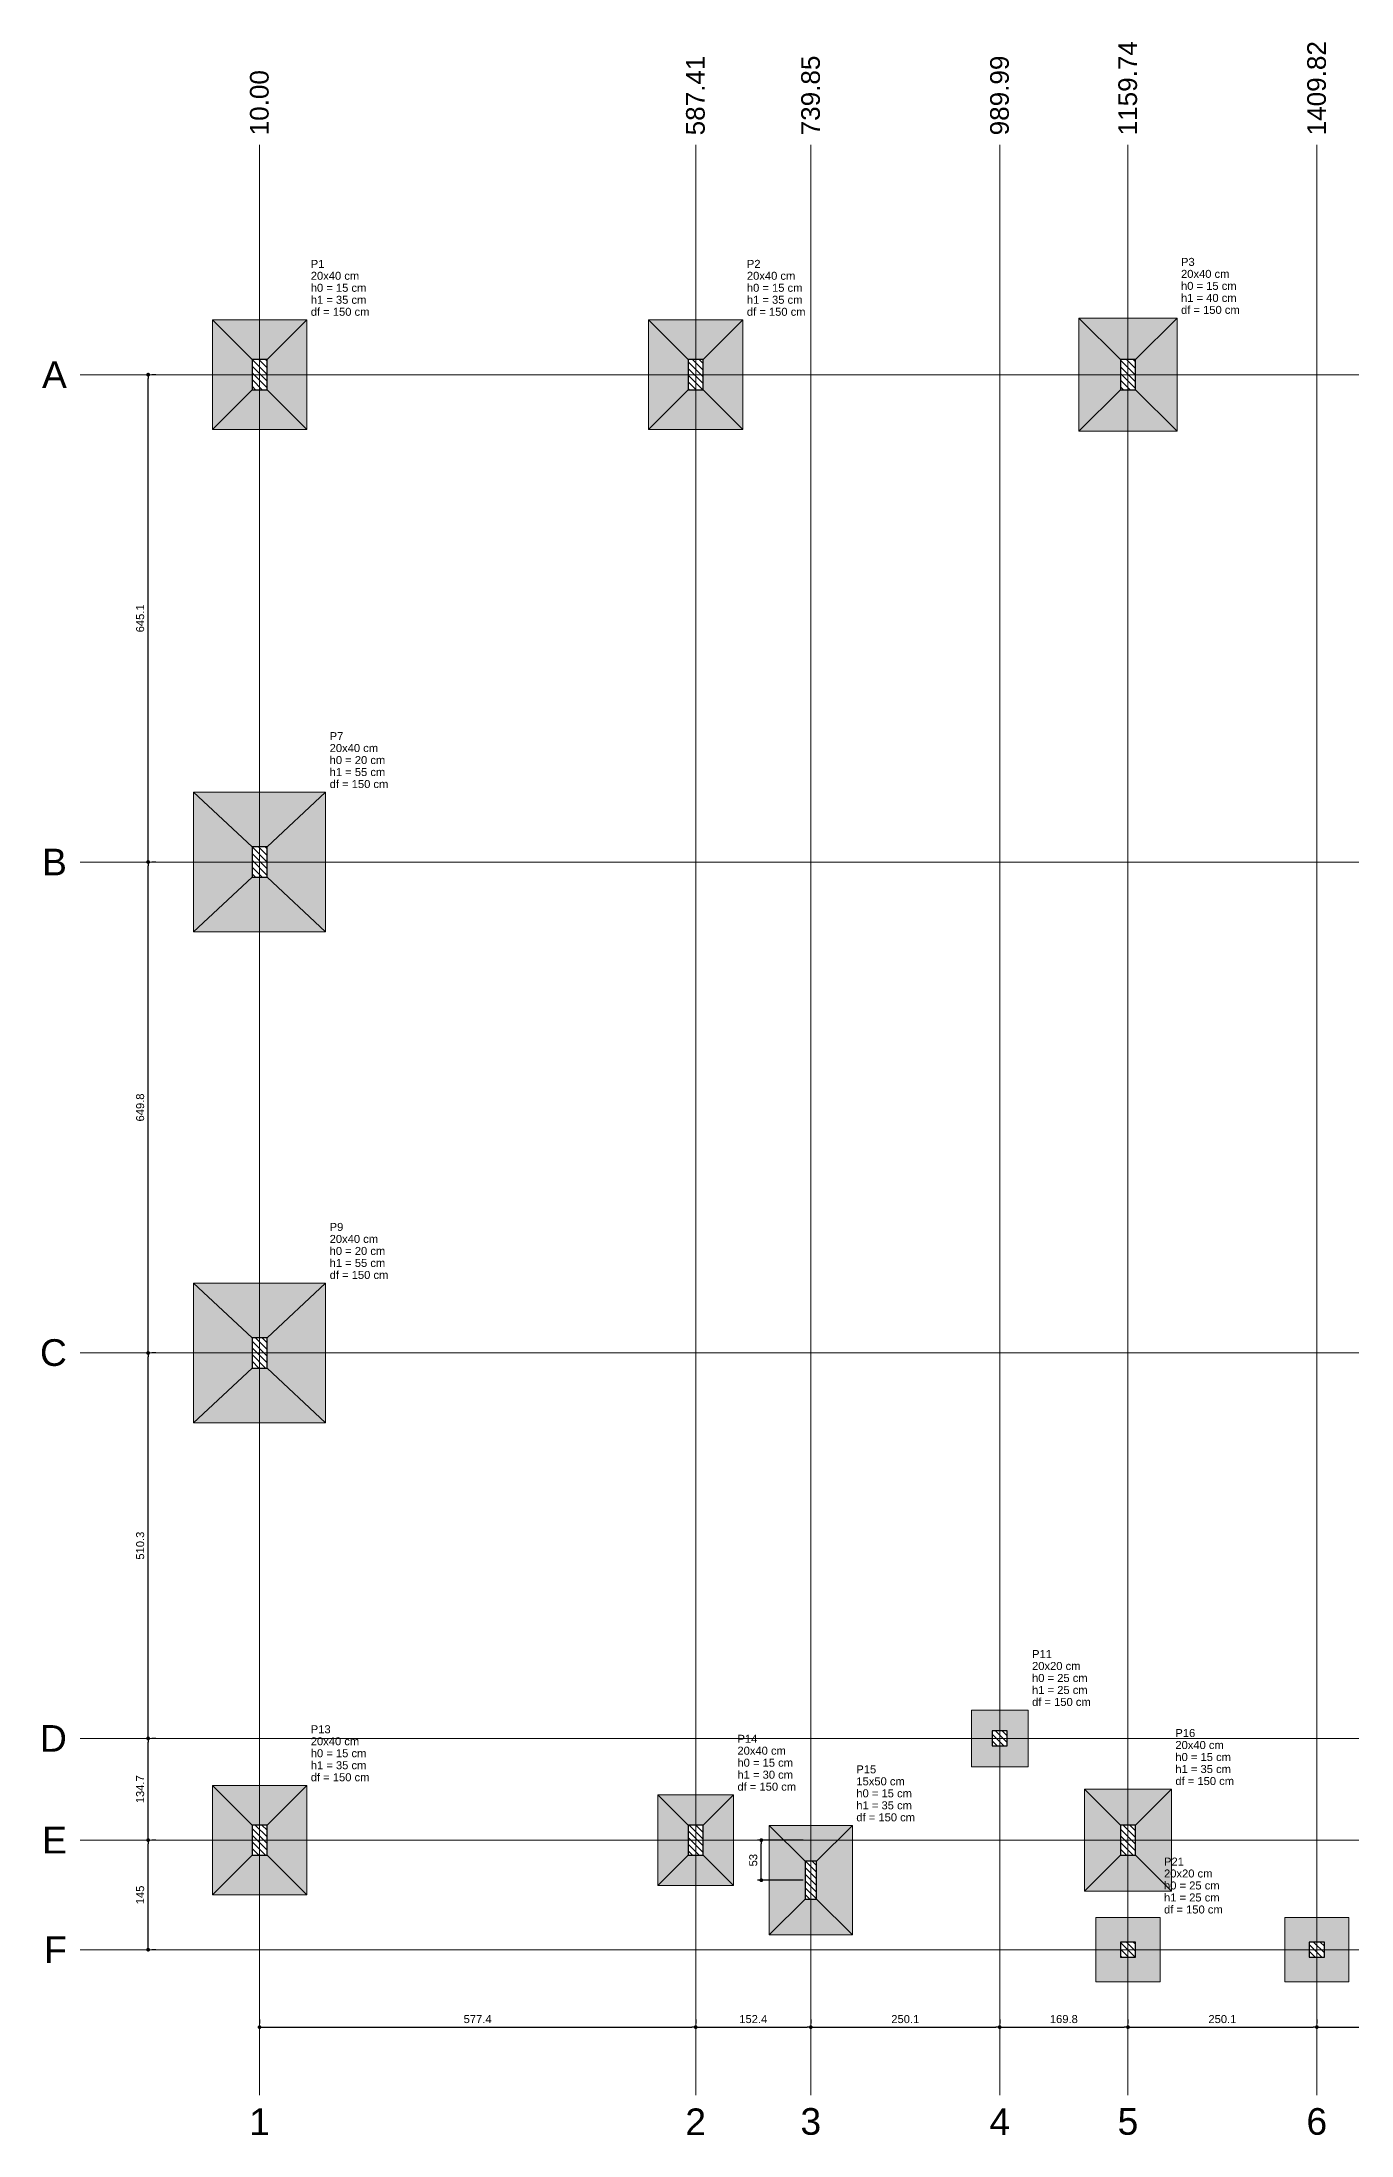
# Model space of a CAD drawing. Header units: millimetres. Extents: x 180 to 11148, y -1598 to 1045.
# Drawn here: x 182.7 to 217.4, y -7.7 to 47.7 of the extents above; entities that cross this region are included whole.
import ezdxf

# ---------------------------------------------------------------- set-up
doc = ezdxf.new("R2010")
doc.units = ezdxf.units.MM
doc.header["$MEASUREMENT"] = 0
for name, color, linetype, lineweight in [('LC-Cotas', 7, 'Continuous', 5), ('LC-Eixos', 9, 'Continuous', 5), ('LC-Hachuras das sapatas', 43, 'Continuous', 5), ('LC-Hachuras dos pilares', 9, 'Continuous', 5), ('LC-Seção das fundações', 7, 'Continuous', 5), ('LC-Seção dos pilares', 4, 'Continuous', 30), ('LC-Textos', 3, 'Continuous', 20)]:
    doc.layers.add(name, color=color, linetype=linetype, lineweight=lineweight)
doc.styles.add('Arial', font='arial.ttf')
doc.dimstyles.new('UM_50.000000', dxfattribs={"dimtxt": 0.18, "dimasz": 0.1, "dimexe": 0.1, "dimexo": 0.2, "dimgap": 0, "dimtad": 1, "dimtih": 1, "dimtoh": 1, "dimdec": 1, "dimlfac": 50, "dimzin": 0, "dimdsep": 46, "dimtxsty": 'Standard', "dimcen": 0.09, "dimdle": 0.1, "dimadec": 1, "dimazin": 2, "dimtfac": 1, "dimtdec": 4, "dimtofl": 0, "dimtmove": 0, "dimatfit": 3, "dimfxl": 1, "dimtolj": 1, "dimarcsym": 0})
pattern_1 = [(135, (188.27737, -0.25918), (-0.08838835, -0.08838835), [])]

# ---------------------------------------------------------------- blocks, each defined once
blk = doc.blocks.new('_Dot')
at = {"color": 0, "linetype": 'ByBlock', "lineweight": -2}
blk.add_line((-0.5, 0), (-1, 0), dxfattribs=at)
at = {"color": 0, "linetype": 'ByBlock', "const_width": 0.5}
blk.add_lwpolyline([(-0.25, 0, 1), (0.25, 0, 1)], format="xyb", close=True, dxfattribs=at)
blk = doc.blocks.new('*D6')
at = {"layer": 'Defpoints', "color": 0, "transparency": 16777216}
for p in [(201.763, 0.141), (203.074, 0.141), (203.074, -0.92)]:
    blk.add_point(p, dxfattribs=at)
at = {"layer": 'LC-Cotas', "color": 0, "lineweight": -2, "transparency": 16777216}
for p, q in [((202.874, 0.141), (201.663, 0.141)), ((201.763, -0.82), (201.763, 0.041)), ((202.874, -0.92), (201.663, -0.92))]:
    blk.add_line(p, q, dxfattribs=at)
at = {"layer": 'LC-Cotas', "color": 0, "lineweight": -2, "transparency": 16777216, "xscale": 0.1000000014901161, "yscale": 0.1000000014901161, "zscale": 0.1000000014901161}
for p, rotation in [((201.763, 0.141), 90), ((201.763, -0.92), 270)]:
    blk.add_blockref('_Dot', p, dxfattribs=dict(at, rotation=rotation))
at = {"layer": 'LC-Cotas', "transparency": 16777216, "insert": (201.551, -0.39), "char_height": 0.2118, "attachment_point": 5, "rotation": 90, "style": 'Arial'}
blk.add_mtext('\\A1;53', dxfattribs=at)
blk = doc.blocks.new('*D9')
at = {"layer": 'Defpoints', "color": 0, "transparency": 16777216}
for p in [(185.527, 0.141), (185.527, 0.141), (185.527, -2.76)]:
    blk.add_point(p, dxfattribs=at)
at = {"layer": 'LC-Cotas', "color": 0, "lineweight": -2, "transparency": 16777216}
for p, q in [((185.527, -2.66), (185.527, 0.041)), ((185.727, 0.141), (185.627, 0.141)), ((185.727, -2.76), (185.627, -2.76))]:
    blk.add_line(p, q, dxfattribs=at)
at = {"layer": 'LC-Cotas', "color": 0, "lineweight": -2, "transparency": 16777216, "xscale": 0.1000000014901161, "yscale": 0.1000000014901161, "zscale": 0.1000000014901161}
for p, rotation in [((185.527, 0.141), 90), ((185.527, -2.76), 270)]:
    blk.add_blockref('_Dot', p, dxfattribs=dict(at, rotation=rotation))
at = {"layer": 'LC-Cotas', "transparency": 16777216, "insert": (185.316, -1.31), "char_height": 0.2118, "attachment_point": 5, "rotation": 90, "style": 'Arial'}
blk.add_mtext('\\A1;145', dxfattribs=at)
blk = doc.blocks.new('*D10')
at = {"layer": 'Defpoints', "color": 0, "transparency": 16777216}
for p in [(185.527, 2.834), (185.527, 2.834), (185.527, 0.141)]:
    blk.add_point(p, dxfattribs=at)
at = {"layer": 'LC-Cotas', "color": 0, "lineweight": -2, "transparency": 16777216}
for p, q in [((185.727, 2.834), (185.627, 2.834)), ((185.527, 0.241), (185.527, 2.734)), ((185.727, 0.141), (185.627, 0.141))]:
    blk.add_line(p, q, dxfattribs=at)
at = {"layer": 'LC-Cotas', "color": 0, "lineweight": -2, "transparency": 16777216, "xscale": 0.1000000014901161, "yscale": 0.1000000014901161, "zscale": 0.1000000014901161}
for p, rotation in [((185.527, 2.834), 90), ((185.527, 0.141), 270)]:
    blk.add_blockref('_Dot', p, dxfattribs=dict(at, rotation=rotation))
at = {"layer": 'LC-Cotas', "transparency": 16777216, "insert": (185.316, 1.488), "char_height": 0.2118, "attachment_point": 5, "rotation": 90, "style": 'Arial'}
blk.add_mtext('\\A1;134.7', dxfattribs=at)
blk = doc.blocks.new('*D11')
at = {"layer": 'Defpoints', "color": 0, "transparency": 16777216}
for p in [(185.527, 13.039), (185.527, 13.039), (185.527, 2.834)]:
    blk.add_point(p, dxfattribs=at)
at = {"layer": 'LC-Cotas', "color": 0, "lineweight": -2, "transparency": 16777216}
for p, q in [((185.527, 2.934), (185.527, 12.939)), ((185.727, 13.039), (185.627, 13.039)), ((185.727, 2.834), (185.627, 2.834))]:
    blk.add_line(p, q, dxfattribs=at)
at = {"layer": 'LC-Cotas', "color": 0, "lineweight": -2, "transparency": 16777216, "xscale": 0.1000000014901161, "yscale": 0.1000000014901161, "zscale": 0.1000000014901161}
for p, rotation in [((185.527, 13.039), 90), ((185.527, 2.834), 270)]:
    blk.add_blockref('_Dot', p, dxfattribs=dict(at, rotation=rotation))
at = {"layer": 'LC-Cotas', "transparency": 16777216, "insert": (185.316, 7.937), "char_height": 0.2118, "attachment_point": 5, "rotation": 90, "style": 'Arial'}
blk.add_mtext('\\A1;510.3', dxfattribs=at)
blk = doc.blocks.new('*D12')
at = {"layer": 'Defpoints', "color": 0, "transparency": 16777216}
for p in [(185.527, 26.035), (185.527, 26.035), (185.527, 13.039)]:
    blk.add_point(p, dxfattribs=at)
at = {"layer": 'LC-Cotas', "color": 0, "lineweight": -2, "transparency": 16777216}
for p, q in [((185.527, 13.139), (185.527, 25.935)), ((185.727, 26.035), (185.627, 26.035)), ((185.727, 13.039), (185.627, 13.039))]:
    blk.add_line(p, q, dxfattribs=at)
at = {"layer": 'LC-Cotas', "color": 0, "lineweight": -2, "transparency": 16777216, "xscale": 0.1000000014901161, "yscale": 0.1000000014901161, "zscale": 0.1000000014901161}
for p, rotation in [((185.527, 26.035), 90), ((185.527, 13.039), 270)]:
    blk.add_blockref('_Dot', p, dxfattribs=dict(at, rotation=rotation))
at = {"layer": 'LC-Cotas', "transparency": 16777216, "insert": (185.316, 19.537), "char_height": 0.2118, "attachment_point": 5, "rotation": 90, "style": 'Arial'}
blk.add_mtext('\\A1;649.8', dxfattribs=at)
blk = doc.blocks.new('*D13')
at = {"layer": 'Defpoints', "color": 0, "transparency": 16777216}
for p in [(185.527, 38.938), (185.527, 38.938), (185.527, 26.035)]:
    blk.add_point(p, dxfattribs=at)
at = {"layer": 'LC-Cotas', "color": 0, "lineweight": -2, "transparency": 16777216}
for p, q in [((185.527, 26.135), (185.527, 38.838)), ((185.727, 38.938), (185.627, 38.938)), ((185.727, 26.035), (185.627, 26.035))]:
    blk.add_line(p, q, dxfattribs=at)
at = {"layer": 'LC-Cotas', "color": 0, "lineweight": -2, "transparency": 16777216, "xscale": 0.1000000014901161, "yscale": 0.1000000014901161, "zscale": 0.1000000014901161}
for p, rotation in [((185.527, 38.938), 90), ((185.527, 26.035), 270)]:
    blk.add_blockref('_Dot', p, dxfattribs=dict(at, rotation=rotation))
at = {"layer": 'LC-Cotas', "transparency": 16777216, "insert": (185.316, 32.487), "char_height": 0.2118, "attachment_point": 5, "rotation": 90, "style": 'Arial'}
blk.add_mtext('\\A1;645.1', dxfattribs=at)
blk = doc.blocks.new('*D14')
at = {"layer": 'Defpoints', "color": 0, "transparency": 16777216}
for p in [(188.477, -4.81), (200.026, -4.81), (200.026, -4.81)]:
    blk.add_point(p, dxfattribs=at)
at = {"layer": 'LC-Cotas', "color": 0, "lineweight": -2, "transparency": 16777216}
for p, q in [((188.477, -4.61), (188.477, -4.71)), ((188.577, -4.81), (199.926, -4.81)), ((200.026, -4.61), (200.026, -4.71))]:
    blk.add_line(p, q, dxfattribs=at)
at = {"layer": 'LC-Cotas', "color": 0, "lineweight": -2, "transparency": 16777216, "xscale": 0.1000000014901161, "yscale": 0.1000000014901161, "zscale": 0.1000000014901161, "rotation": 180}
blk.add_blockref('_Dot', (188.477, -4.81), dxfattribs=at)
at = {"layer": 'LC-Cotas', "color": 0, "lineweight": -2, "transparency": 16777216, "xscale": 0.1000000014901161, "yscale": 0.1000000014901161, "zscale": 0.1000000014901161}
blk.add_blockref('_Dot', (200.026, -4.81), dxfattribs=at)
at = {"layer": 'LC-Cotas', "transparency": 16777216, "insert": (194.251, -4.598), "char_height": 0.2118, "attachment_point": 5, "rotation": 0.0057, "style": 'Arial'}
blk.add_mtext('\\A1;577.4', dxfattribs=at)
blk = doc.blocks.new('*D15')
at = {"layer": 'Defpoints', "color": 0, "transparency": 16777216}
for p in [(200.026, -4.81), (203.074, -4.81), (203.074, -4.81)]:
    blk.add_point(p, dxfattribs=at)
at = {"layer": 'LC-Cotas', "color": 0, "lineweight": -2, "transparency": 16777216}
for p, q in [((200.026, -4.61), (200.026, -4.71)), ((200.126, -4.81), (202.974, -4.81)), ((203.074, -4.61), (203.074, -4.71))]:
    blk.add_line(p, q, dxfattribs=at)
at = {"layer": 'LC-Cotas', "color": 0, "lineweight": -2, "transparency": 16777216, "xscale": 0.1000000014901161, "yscale": 0.1000000014901161, "zscale": 0.1000000014901161, "rotation": 180}
blk.add_blockref('_Dot', (200.026, -4.81), dxfattribs=at)
at = {"layer": 'LC-Cotas', "color": 0, "lineweight": -2, "transparency": 16777216, "xscale": 0.1000000014901161, "yscale": 0.1000000014901161, "zscale": 0.1000000014901161}
blk.add_blockref('_Dot', (203.074, -4.81), dxfattribs=at)
at = {"layer": 'LC-Cotas', "transparency": 16777216, "insert": (201.55, -4.598), "char_height": 0.2118, "attachment_point": 5, "rotation": 0.0057, "style": 'Arial'}
blk.add_mtext('\\A1;152.4', dxfattribs=at)
blk = doc.blocks.new('*D16')
at = {"layer": 'Defpoints', "color": 0, "transparency": 16777216}
for p in [(203.074, -4.81), (208.077, -4.81), (208.077, -4.81)]:
    blk.add_point(p, dxfattribs=at)
at = {"layer": 'LC-Cotas', "color": 0, "lineweight": -2, "transparency": 16777216}
for p, q in [((203.074, -4.61), (203.074, -4.71)), ((203.174, -4.81), (207.977, -4.81)), ((208.077, -4.61), (208.077, -4.71))]:
    blk.add_line(p, q, dxfattribs=at)
at = {"layer": 'LC-Cotas', "color": 0, "lineweight": -2, "transparency": 16777216, "xscale": 0.1000000014901161, "yscale": 0.1000000014901161, "zscale": 0.1000000014901161, "rotation": 180}
blk.add_blockref('_Dot', (203.074, -4.81), dxfattribs=at)
at = {"layer": 'LC-Cotas', "color": 0, "lineweight": -2, "transparency": 16777216, "xscale": 0.1000000014901161, "yscale": 0.1000000014901161, "zscale": 0.1000000014901161}
blk.add_blockref('_Dot', (208.077, -4.81), dxfattribs=at)
at = {"layer": 'LC-Cotas', "transparency": 16777216, "insert": (205.576, -4.598), "char_height": 0.2118, "attachment_point": 5, "rotation": 0.0057, "style": 'Arial'}
blk.add_mtext('\\A1;250.1', dxfattribs=at)
blk = doc.blocks.new('*D17')
at = {"layer": 'Defpoints', "color": 0, "transparency": 16777216}
for p in [(208.077, -4.81), (211.472, -4.81), (211.472, -4.81)]:
    blk.add_point(p, dxfattribs=at)
at = {"layer": 'LC-Cotas', "color": 0, "lineweight": -2, "transparency": 16777216}
for p, q in [((208.077, -4.61), (208.077, -4.71)), ((208.177, -4.81), (211.372, -4.81)), ((211.472, -4.61), (211.472, -4.71))]:
    blk.add_line(p, q, dxfattribs=at)
at = {"layer": 'LC-Cotas', "color": 0, "lineweight": -2, "transparency": 16777216, "xscale": 0.1000000014901161, "yscale": 0.1000000014901161, "zscale": 0.1000000014901161, "rotation": 180}
blk.add_blockref('_Dot', (208.077, -4.81), dxfattribs=at)
at = {"layer": 'LC-Cotas', "color": 0, "lineweight": -2, "transparency": 16777216, "xscale": 0.1000000014901161, "yscale": 0.1000000014901161, "zscale": 0.1000000014901161}
blk.add_blockref('_Dot', (211.472, -4.81), dxfattribs=at)
at = {"layer": 'LC-Cotas', "transparency": 16777216, "insert": (209.775, -4.598), "char_height": 0.2118, "attachment_point": 5, "rotation": 0.0057, "style": 'Arial'}
blk.add_mtext('\\A1;169.8', dxfattribs=at)
blk = doc.blocks.new('*D18')
at = {"layer": 'Defpoints', "color": 0, "transparency": 16777216}
for p in [(211.472, -4.81), (216.474, -4.81), (216.474, -4.81)]:
    blk.add_point(p, dxfattribs=at)
at = {"layer": 'LC-Cotas', "color": 0, "lineweight": -2, "transparency": 16777216}
for p, q in [((211.472, -4.61), (211.472, -4.71)), ((211.572, -4.81), (216.374, -4.81)), ((216.474, -4.61), (216.474, -4.71))]:
    blk.add_line(p, q, dxfattribs=at)
at = {"layer": 'LC-Cotas', "color": 0, "lineweight": -2, "transparency": 16777216, "xscale": 0.1000000014901161, "yscale": 0.1000000014901161, "zscale": 0.1000000014901161, "rotation": 180}
blk.add_blockref('_Dot', (211.472, -4.81), dxfattribs=at)
at = {"layer": 'LC-Cotas', "color": 0, "lineweight": -2, "transparency": 16777216, "xscale": 0.1000000014901161, "yscale": 0.1000000014901161, "zscale": 0.1000000014901161}
blk.add_blockref('_Dot', (216.474, -4.81), dxfattribs=at)
at = {"layer": 'LC-Cotas', "transparency": 16777216, "insert": (213.973, -4.598), "char_height": 0.2118, "attachment_point": 5, "rotation": 0.0057, "style": 'Arial'}
blk.add_mtext('\\A1;250.1', dxfattribs=at)
blk = doc.blocks.new('*D19')
at = {"layer": 'Defpoints', "color": 0, "transparency": 16777216}
for p in [(216.474, -4.81), (219.871, -4.81), (219.871, -4.81)]:
    blk.add_point(p, dxfattribs=at)
at = {"layer": 'LC-Cotas', "color": 0, "lineweight": -2, "transparency": 16777216}
for p, q in [((216.474, -4.61), (216.474, -4.71)), ((216.574, -4.81), (219.771, -4.81)), ((219.871, -4.61), (219.871, -4.71))]:
    blk.add_line(p, q, dxfattribs=at)
at = {"layer": 'LC-Cotas', "color": 0, "lineweight": -2, "transparency": 16777216, "xscale": 0.1000000014901161, "yscale": 0.1000000014901161, "zscale": 0.1000000014901161, "rotation": 180}
blk.add_blockref('_Dot', (216.474, -4.81), dxfattribs=at)
at = {"layer": 'LC-Cotas', "color": 0, "lineweight": -2, "transparency": 16777216, "xscale": 0.1000000014901161, "yscale": 0.1000000014901161, "zscale": 0.1000000014901161}
blk.add_blockref('_Dot', (219.871, -4.81), dxfattribs=at)
at = {"layer": 'LC-Cotas', "transparency": 16777216, "insert": (218.172, -4.598), "char_height": 0.2118, "attachment_point": 5, "rotation": 0.0057, "style": 'Arial'}
blk.add_mtext('\\A1;169.9', dxfattribs=at)

msp = doc.modelspace()

# ---------------------------------------------------------------- hatches: boundary and pattern name
at = {"layer": 'LC-Hachuras das sapatas', "linetype": 'Continuous'}
h = msp.add_hatch(color=256, dxfattribs=at)
h.paths.add_polyline_path([(187.2274, 37.4882), (189.7274, 37.4882), (189.7274, 40.3882), (187.2274, 40.3882), (187.2274, 37.4882)])
h.paths.add_polyline_path([(188.2774, 38.5382), (188.6774, 38.5382), (188.6774, 39.3382), (188.2774, 39.3382), (188.2774, 38.5382)], flags=0)
h = msp.add_hatch(color=256, dxfattribs=at)
h.paths.add_polyline_path([(198.7756, 37.4882), (201.2756, 37.4882), (201.2756, 40.3882), (198.7756, 40.3882), (198.7756, 37.4882)])
h.paths.add_polyline_path([(199.8256, 38.5382), (200.2256, 38.5382), (200.2256, 39.3382), (199.8256, 39.3382), (199.8256, 38.5382)], flags=0)
h = msp.add_hatch(color=256, dxfattribs=at)
h.paths.add_polyline_path([(210.1722, 37.4382), (212.7722, 37.4382), (212.7722, 40.4382), (210.1722, 40.4382), (210.1722, 37.4382)])
h.paths.add_polyline_path([(211.2722, 38.5382), (211.6722, 38.5382), (211.6722, 39.3382), (211.2722, 39.3382), (211.2722, 38.5382)], flags=0)
h = msp.add_hatch(color=256, dxfattribs=at)
h.paths.add_polyline_path([(186.7274, 24.1854), (190.2274, 24.1854), (190.2274, 27.8854), (186.7274, 27.8854), (186.7274, 24.1854)])
h.paths.add_polyline_path([(188.2774, 25.6354), (188.6774, 25.6354), (188.6774, 26.4354), (188.2774, 26.4354), (188.2774, 25.6354)], flags=0)
h = msp.add_hatch(color=256, dxfattribs=at)
h.paths.add_polyline_path([(186.7274, 11.1894), (190.2274, 11.1894), (190.2274, 14.8894), (186.7274, 14.8894), (186.7274, 11.1894)])
h.paths.add_polyline_path([(188.2774, 12.6394), (188.6774, 12.6394), (188.6774, 13.4394), (188.2774, 13.4394), (188.2774, 12.6394)], flags=0)
h = msp.add_hatch(color=256, dxfattribs=at)
h.paths.add_polyline_path([(207.3272, 2.0842), (208.8272, 2.0842), (208.8272, 3.5842), (207.3272, 3.5842), (207.3272, 2.0842)])
h.paths.add_polyline_path([(207.8772, 2.6342), (208.2772, 2.6342), (208.2772, 3.0342), (207.8772, 3.0342), (207.8772, 2.6342)], flags=0)
h = msp.add_hatch(color=256, dxfattribs=at)
h.paths.add_polyline_path([(187.2274, -1.3092), (189.7274, -1.3092), (189.7274, 1.5908), (187.2274, 1.5908), (187.2274, -1.3092)])
h.paths.add_polyline_path([(188.2774, -0.2592), (188.6774, -0.2592), (188.6774, 0.5408), (188.2774, 0.5408), (188.2774, -0.2592)], flags=0)
h = msp.add_hatch(color=256, dxfattribs=at)
h.paths.add_polyline_path([(199.0256, -1.0592), (201.0256, -1.0592), (201.0256, 1.3408), (199.0256, 1.3408), (199.0256, -1.0592)])
h.paths.add_polyline_path([(199.8256, -0.2592), (200.2256, -0.2592), (200.2256, 0.5408), (199.8256, 0.5408), (199.8256, -0.2592)], flags=0)
h = msp.add_hatch(color=256, dxfattribs=at)
h.paths.add_polyline_path([(210.3222, -1.2092), (212.6222, -1.2092), (212.6222, 1.4908), (210.3222, 1.4908), (210.3222, -1.2092)])
h.paths.add_polyline_path([(211.2722, -0.2592), (211.6722, -0.2592), (211.6722, 0.5408), (211.2722, 0.5408), (211.2722, -0.2592)], flags=0)
h = msp.add_hatch(color=256, dxfattribs=at)
h.paths.add_polyline_path([(201.9744, -2.37), (204.1744, -2.37), (204.1744, 0.53), (201.9744, 0.53), (201.9744, -2.37)])
h.paths.add_polyline_path([(202.9244, -1.42), (203.2244, -1.42), (203.2244, -0.42), (202.9244, -0.42), (202.9244, -1.42)], flags=0)
h = msp.add_hatch(color=256, dxfattribs=at)
h.paths.add_polyline_path([(210.6222, -3.61), (212.3222, -3.61), (212.3222, -1.91), (210.6222, -1.91), (210.6222, -3.61)])
h.paths.add_polyline_path([(211.2722, -2.96), (211.6722, -2.96), (211.6722, -2.56), (211.2722, -2.56), (211.2722, -2.96)], flags=0)
h = msp.add_hatch(color=256, dxfattribs=at)
h.paths.add_polyline_path([(215.6238, -3.61), (217.3238, -3.61), (217.3238, -1.91), (215.6238, -1.91), (215.6238, -3.61)])
h.paths.add_polyline_path([(216.2738, -2.96), (216.6738, -2.96), (216.6738, -2.56), (216.2738, -2.56), (216.2738, -2.96)], flags=0)
at = {"layer": 'LC-Hachuras dos pilares', "linetype": 'Continuous'}
h = msp.add_hatch(dxfattribs=at)
h.set_pattern_fill('ANSI31', color=256, angle=90, style=0)
h.set_pattern_definition(pattern_1)
h.paths.add_polyline_path([(188.2774, 38.5382), (188.6774, 38.5382), (188.6774, 39.3382), (188.2774, 39.3382), (188.2774, 38.5382)])
h = msp.add_hatch(dxfattribs=at)
h.set_pattern_fill('ANSI31', color=256, angle=90, style=0)
h.set_pattern_definition(pattern_1)
h.paths.add_polyline_path([(199.8256, 38.5382), (200.2256, 38.5382), (200.2256, 39.3382), (199.8256, 39.3382), (199.8256, 38.5382)])
h = msp.add_hatch(dxfattribs=at)
h.set_pattern_fill('ANSI31', color=256, angle=90, style=0)
h.set_pattern_definition(pattern_1)
h.paths.add_polyline_path([(211.2722, 38.5382), (211.6722, 38.5382), (211.6722, 39.3382), (211.2722, 39.3382), (211.2722, 38.5382)])
h = msp.add_hatch(dxfattribs=at)
h.set_pattern_fill('ANSI31', color=256, angle=90, style=0)
h.set_pattern_definition(pattern_1)
h.paths.add_polyline_path([(188.2774, 25.6354), (188.6774, 25.6354), (188.6774, 26.4354), (188.2774, 26.4354), (188.2774, 25.6354)])
h = msp.add_hatch(dxfattribs=at)
h.set_pattern_fill('ANSI31', color=256, angle=90, style=0)
h.set_pattern_definition(pattern_1)
h.paths.add_polyline_path([(188.2774, 12.6394), (188.6774, 12.6394), (188.6774, 13.4394), (188.2774, 13.4394), (188.2774, 12.6394)])
h = msp.add_hatch(dxfattribs=at)
h.set_pattern_fill('ANSI31', color=256, angle=90, style=0)
h.set_pattern_definition(pattern_1)
h.paths.add_polyline_path([(207.8772, 2.6342), (208.2772, 2.6342), (208.2772, 3.0342), (207.8772, 3.0342), (207.8772, 2.6342)])
h = msp.add_hatch(dxfattribs=at)
h.set_pattern_fill('ANSI31', color=256, angle=90, style=0)
h.set_pattern_definition(pattern_1)
h.paths.add_polyline_path([(188.2774, -0.2592), (188.6774, -0.2592), (188.6774, 0.5408), (188.2774, 0.5408), (188.2774, -0.2592)])
h = msp.add_hatch(dxfattribs=at)
h.set_pattern_fill('ANSI31', color=256, angle=90, style=0)
h.set_pattern_definition(pattern_1)
h.paths.add_polyline_path([(199.8256, -0.2592), (200.2256, -0.2592), (200.2256, 0.5408), (199.8256, 0.5408), (199.8256, -0.2592)])
h = msp.add_hatch(dxfattribs=at)
h.set_pattern_fill('ANSI31', color=256, angle=90, style=0)
h.set_pattern_definition(pattern_1)
h.paths.add_polyline_path([(211.2722, -0.2592), (211.6722, -0.2592), (211.6722, 0.5408), (211.2722, 0.5408), (211.2722, -0.2592)])
h = msp.add_hatch(dxfattribs=at)
h.set_pattern_fill('ANSI31', color=256, angle=90, style=0)
h.set_pattern_definition(pattern_1)
h.paths.add_polyline_path([(202.9244, -1.42), (203.2244, -1.42), (203.2244, -0.42), (202.9244, -0.42), (202.9244, -1.42)])
h = msp.add_hatch(dxfattribs=at)
h.set_pattern_fill('ANSI31', color=256, angle=90, style=0)
h.set_pattern_definition(pattern_1)
h.paths.add_polyline_path([(211.2722, -2.96), (211.6722, -2.96), (211.6722, -2.56), (211.2722, -2.56), (211.2722, -2.96)])
h = msp.add_hatch(dxfattribs=at)
h.set_pattern_fill('ANSI31', color=256, angle=90, style=0)
h.set_pattern_definition(pattern_1)
h.paths.add_polyline_path([(216.2738, -2.96), (216.6738, -2.96), (216.6738, -2.56), (216.2738, -2.56), (216.2738, -2.96)])

# ---------------------------------------------------------------- linework, layer by layer
at = {"layer": 'LC-Eixos'}
for p, q in [((188.4774, 43.5267), (188.4774, 45.0267)), ((200.0256, 43.5267), (200.0256, 45.0267)), ((203.0744, 43.5267), (203.0744, 45.0267)), ((208.0772, 43.5267), (208.0772, 45.0267)), ((211.4722, 43.5267), (211.4722, 45.0267)), ((216.4738, 43.5267), (216.4738, 45.0267)), ((188.4774, 43.5267), (188.4774, -5.11)), ((200.0256, 43.5267), (200.0256, -5.11)), ((203.0744, 43.5267), (203.0744, -5.11)), ((208.0772, 43.5267), (208.0772, -5.11)), ((211.4722, 43.5267), (211.4722, -5.11)), ((216.4738, 43.5267), (216.4738, -5.11)), ((183.7274, 38.9382), (185.2274, 38.9382)), ((185.2274, 38.9382), (247.5851, 38.9382)), ((183.7274, 26.0354), (185.2274, 26.0354)), ((185.2274, 26.0354), (247.5851, 26.0354)), ((183.7274, 13.0394), (185.2274, 13.0394)), ((185.2274, 13.0394), (247.5851, 13.0394)), ((183.7274, 2.8342), (185.2274, 2.8342)), ((185.2274, 2.8342), (247.5851, 2.8342)), ((183.7274, 0.1408), (185.2274, 0.1408)), ((185.2274, 0.1408), (247.5851, 0.1408)), ((183.7274, -2.76), (185.2274, -2.76)), ((185.2274, -2.76), (247.5851, -2.76)), ((188.4774, -6.61), (188.4774, -5.11)), ((200.0256, -6.61), (200.0256, -5.11)), ((203.0744, -6.61), (203.0744, -5.11)), ((208.0772, -6.61), (208.0772, -5.11)), ((211.4722, -6.61), (211.4722, -5.11)), ((216.4738, -6.61), (216.4738, -5.11))]:
    msp.add_line(p, q, dxfattribs=at)
at = {"layer": 'LC-Seção das fundações'}
for p, q in [((187.2274, 40.3882), (188.2774, 39.3382)), ((189.7274, 40.3882), (188.6774, 39.3382)), ((198.7756, 40.3882), (199.8256, 39.3382)), ((201.2756, 40.3882), (200.2256, 39.3382)), ((210.1722, 40.4382), (211.2722, 39.3382)), ((212.7722, 40.4382), (211.6722, 39.3382)), ((187.2274, 37.4882), (188.2774, 38.5382)), ((187.2274, 37.4882), (188.2774, 38.5382)), ((189.7274, 37.4882), (188.6774, 38.5382)), ((198.7756, 37.4882), (199.8256, 38.5382)), ((198.7756, 37.4882), (199.8256, 38.5382)), ((201.2756, 37.4882), (200.2256, 38.5382)), ((210.1722, 37.4382), (211.2722, 38.5382)), ((210.1722, 37.4382), (211.2722, 38.5382)), ((212.7722, 37.4382), (211.6722, 38.5382)), ((186.7274, 27.8854), (188.2774, 26.4354)), ((190.2274, 27.8854), (188.6774, 26.4354)), ((186.7274, 24.1854), (188.2774, 25.6354)), ((186.7274, 24.1854), (188.2774, 25.6354)), ((190.2274, 24.1854), (188.6774, 25.6354)), ((186.7274, 14.8894), (188.2774, 13.4394)), ((190.2274, 14.8894), (188.6774, 13.4394)), ((186.7274, 11.1894), (188.2774, 12.6394)), ((186.7274, 11.1894), (188.2774, 12.6394)), ((190.2274, 11.1894), (188.6774, 12.6394)), ((187.2274, 1.5908), (188.2774, 0.5408)), ((189.7274, 1.5908), (188.6774, 0.5408)), ((199.0256, 1.3408), (199.8256, 0.5408)), ((201.0256, 1.3408), (200.2256, 0.5408)), ((210.3222, 1.4908), (211.2722, 0.5408)), ((212.6222, 1.4908), (211.6722, 0.5408)), ((201.9744, 0.53), (202.9244, -0.42)), ((204.1744, 0.53), (203.2244, -0.42)), ((187.2274, -1.3092), (188.2774, -0.2592)), ((187.2274, -1.3092), (188.2774, -0.2592)), ((189.7274, -1.3092), (188.6774, -0.2592)), ((199.0256, -1.0592), (199.8256, -0.2592)), ((199.0256, -1.0592), (199.8256, -0.2592)), ((201.0256, -1.0592), (200.2256, -0.2592)), ((210.3222, -1.2092), (211.2722, -0.2592)), ((210.3222, -1.2092), (211.2722, -0.2592)), ((212.6222, -1.2092), (211.6722, -0.2592)), ((201.9744, -2.37), (202.9244, -1.42)), ((201.9744, -2.37), (202.9244, -1.42)), ((204.1744, -2.37), (203.2244, -1.42))]:
    msp.add_line(p, q, dxfattribs=at)
for points in [[(187.2274, 37.4882), (189.7274, 37.4882), (189.7274, 40.3882), (187.2274, 40.3882), (187.2274, 37.4882)], [(198.7756, 37.4882), (201.2756, 37.4882), (201.2756, 40.3882), (198.7756, 40.3882), (198.7756, 37.4882)], [(210.1722, 37.4382), (212.7722, 37.4382), (212.7722, 40.4382), (210.1722, 40.4382), (210.1722, 37.4382)], [(186.7274, 24.1854), (190.2274, 24.1854), (190.2274, 27.8854), (186.7274, 27.8854), (186.7274, 24.1854)], [(186.7274, 11.1894), (190.2274, 11.1894), (190.2274, 14.8894), (186.7274, 14.8894), (186.7274, 11.1894)], [(207.3272, 2.0842), (208.8272, 2.0842), (208.8272, 3.5842), (207.3272, 3.5842), (207.3272, 2.0842)], [(187.2274, -1.3092), (189.7274, -1.3092), (189.7274, 1.5908), (187.2274, 1.5908), (187.2274, -1.3092)], [(199.0256, -1.0592), (201.0256, -1.0592), (201.0256, 1.3408), (199.0256, 1.3408), (199.0256, -1.0592)], [(210.3222, -1.2092), (212.6222, -1.2092), (212.6222, 1.4908), (210.3222, 1.4908), (210.3222, -1.2092)], [(201.9744, -2.37), (204.1744, -2.37), (204.1744, 0.53), (201.9744, 0.53), (201.9744, -2.37)], [(210.6222, -3.61), (212.3222, -3.61), (212.3222, -1.91), (210.6222, -1.91), (210.6222, -3.61)], [(215.6238, -3.61), (217.3238, -3.61), (217.3238, -1.91), (215.6238, -1.91), (215.6238, -3.61)]]:
    msp.add_lwpolyline(points, close=True, dxfattribs=at)
at = {"layer": 'LC-Seção dos pilares'}
for points in [[(188.2774, 38.5382), (188.6774, 38.5382), (188.6774, 39.3382), (188.2774, 39.3382), (188.2774, 38.5382)], [(199.8256, 38.5382), (200.2256, 38.5382), (200.2256, 39.3382), (199.8256, 39.3382), (199.8256, 38.5382)], [(211.2722, 38.5382), (211.6722, 38.5382), (211.6722, 39.3382), (211.2722, 39.3382), (211.2722, 38.5382)], [(188.2774, 25.6354), (188.6774, 25.6354), (188.6774, 26.4354), (188.2774, 26.4354), (188.2774, 25.6354)], [(188.2774, 12.6394), (188.6774, 12.6394), (188.6774, 13.4394), (188.2774, 13.4394), (188.2774, 12.6394)], [(207.8772, 2.6342), (208.2772, 2.6342), (208.2772, 3.0342), (207.8772, 3.0342), (207.8772, 2.6342)], [(188.2774, -0.2592), (188.6774, -0.2592), (188.6774, 0.5408), (188.2774, 0.5408), (188.2774, -0.2592)], [(199.8256, -0.2592), (200.2256, -0.2592), (200.2256, 0.5408), (199.8256, 0.5408), (199.8256, -0.2592)], [(211.2722, -0.2592), (211.6722, -0.2592), (211.6722, 0.5408), (211.2722, 0.5408), (211.2722, -0.2592)], [(202.9244, -1.42), (203.2244, -1.42), (203.2244, -0.42), (202.9244, -0.42), (202.9244, -1.42)], [(211.2722, -2.96), (211.6722, -2.96), (211.6722, -2.56), (211.2722, -2.56), (211.2722, -2.96)], [(216.2738, -2.96), (216.6738, -2.96), (216.6738, -2.56), (216.2738, -2.56), (216.2738, -2.96)]]:
    msp.add_lwpolyline(points, close=True, dxfattribs=at)

# ---------------------------------------------------------------- texts
at = {"layer": 'LC-Textos', "linetype": 'Continuous', "char_height": 0.4942, "attachment_point": 7, "rotation": 90, "line_spacing_factor": 0.798, "style": 'Arial'}
for s, insert, width in [('1159.74', (211.7193, 45.2738), 5.003943), ('1409.82', (216.7209, 45.2738), 5.003943), ('587.41', (200.2727, 45.2738), 4.234053), ('739.85', (203.3215, 45.2738), 4.234053), ('989.99', (208.3243, 45.2738), 4.234053), ('10.00', (188.7245, 45.2738), 3.464164)]:
    msp.add_mtext(s, dxfattribs=dict(at, insert=insert, width=width))
at = {"layer": 'LC-Textos', "linetype": 'Continuous', "line_spacing_factor": 0.798, "style": 'Arial'}
for s, insert, char_height, width, attachment_point in [('20x40 cm', (189.8333, 41.4472), 0.2118, 2.594363, 7), ('P1', (189.8333, 41.7649), 0.2118, 0.733317, 7), ('20x40 cm', (201.3815, 41.4472), 0.2118, 2.594363, 7), ('P2', (201.3815, 41.7649), 0.2118, 0.733317, 7), ('20x40 cm', (212.8781, 41.4972), 0.2118, 2.594363, 7), ('P3', (212.8781, 41.8149), 0.2118, 0.733317, 7), ('h0 = 15 cm', (189.8333, 41.1295), 0.2118, 2.982933, 7), ('h1 = 35 cm', (189.8333, 40.8118), 0.2118, 2.982933, 7), ('h0 = 15 cm', (201.3815, 41.1295), 0.2118, 2.982933, 7), ('h1 = 35 cm', (201.3815, 40.8118), 0.2118, 2.982933, 7), ('h0 = 15 cm', (212.8781, 41.1795), 0.2118, 2.982933, 7), ('h1 = 40 cm', (212.8781, 40.8618), 0.2118, 2.982933, 7), ('df = 150 cm', (189.8333, 40.4941), 0.2118, 3.149463, 7), ('df = 150 cm', (201.3815, 40.4941), 0.2118, 3.149463, 7), ('df = 150 cm', (212.8781, 40.5441), 0.2118, 3.149463, 7), ('A', (183.3744, 38.5852), 0.706, 1.319038, 9), ('P7', (190.3333, 29.2621), 0.2118, 0.733317, 7), ('20x40 cm', (190.3333, 28.9444), 0.2118, 2.594363, 7), ('h0 = 20 cm', (190.3333, 28.6267), 0.2118, 2.982933, 7), ('h1 = 55 cm', (190.3333, 28.309), 0.2118, 2.982933, 7), ('df = 150 cm', (190.3333, 27.9913), 0.2118, 3.149463, 7), ('B', (183.3744, 25.6824), 0.706, 1.319038, 9), ('20x40 cm', (190.3333, 15.9484), 0.2118, 2.594363, 7), ('P9', (190.3333, 16.2661), 0.2118, 0.733317, 7), ('h0 = 20 cm', (190.3333, 15.6307), 0.2118, 2.982933, 7), ('h1 = 55 cm', (190.3333, 15.313), 0.2118, 2.982933, 7), ('df = 150 cm', (190.3333, 14.9953), 0.2118, 3.149463, 7), ('C', (183.3744, 12.6864), 0.706, 1.428153, 9), ('P11', (208.9331, 4.9609), 0.2118, 1.066377, 7), ('20x20 cm', (208.9331, 4.6432), 0.2118, 2.594363, 7), ('h0 = 25 cm', (208.9331, 4.3255), 0.2118, 2.982933, 7), ('df = 150 cm', (208.9331, 3.6901), 0.2118, 3.149463, 7), ('h1 = 25 cm', (208.9331, 4.0078), 0.2118, 2.982933, 7), ('D', (183.3744, 2.4812), 0.706, 1.428153, 9), ('20x40 cm', (189.8333, 2.6498), 0.2118, 2.594363, 7), ('P13', (189.8333, 2.9675), 0.2118, 1.066377, 7), ('P14', (201.1315, 2.7175), 0.2118, 1.066377, 7), ('P16', (212.7281, 2.8675), 0.2118, 1.066377, 7), ('h0 = 15 cm', (189.8333, 2.3321), 0.2118, 2.982933, 7), ('h1 = 35 cm', (189.8333, 2.0144), 0.2118, 2.982933, 7), ('20x40 cm', (201.1315, 2.3998), 0.2118, 2.594363, 7), ('h0 = 15 cm', (201.1315, 2.0821), 0.2118, 2.982933, 7), ('20x40 cm', (212.7281, 2.5498), 0.2118, 2.594363, 7), ('h0 = 15 cm', (212.7281, 2.2321), 0.2118, 2.982933, 7), ('df = 150 cm', (189.8333, 1.6967), 0.2118, 3.149463, 7), ('df = 150 cm', (201.1315, 1.4467), 0.2118, 3.149463, 7), ('h1 = 30 cm', (201.1315, 1.7644), 0.2118, 2.982933, 7), ('15x50 cm', (204.2803, 1.589), 0.2118, 2.594363, 7), ('P15', (204.2803, 1.9067), 0.2118, 1.066377, 7), ('df = 150 cm', (212.7281, 1.5967), 0.2118, 3.149463, 7), ('h1 = 35 cm', (212.7281, 1.9144), 0.2118, 2.982933, 7), ('h0 = 15 cm', (204.2803, 1.2713), 0.2118, 2.982933, 7), ('h1 = 35 cm', (204.2803, 0.9536), 0.2118, 2.982933, 7), ('df = 150 cm', (204.2803, 0.6359), 0.2118, 3.149463, 7), ('E', (183.3744, -0.2122), 0.706, 1.319038, 9), ('P21', (212.4281, -0.5333), 0.2118, 1.066377, 7), ('20x20 cm', (212.4281, -0.851), 0.2118, 2.594363, 7), ('h0 = 25 cm', (212.4281, -1.1687), 0.2118, 2.982933, 7), ('df = 150 cm', (212.4281, -1.8041), 0.2118, 3.149463, 7), ('h1 = 25 cm', (212.4281, -1.4864), 0.2118, 2.982933, 7), ('F', (183.3744, -3.113), 0.706, 1.207991, 9), ('1', (188.4774, -7.669), 0.706, 1.099842, 8), ('2', (200.0256, -7.669), 0.706, 1.099842, 8), ('3', (203.0744, -7.669), 0.706, 1.099842, 8), ('4', (208.0772, -7.669), 0.706, 1.099842, 8), ('5', (211.4722, -7.669), 0.706, 1.099842, 8), ('6', (216.4738, -7.669), 0.706, 1.099842, 8)]:
    msp.add_mtext(s, dxfattribs=dict(at, insert=insert, char_height=char_height, width=width, attachment_point=attachment_point))

# ---------------------------------------------------------------- dimensions: what is measured, and where the dimension line sits
at = {"layer": 'LC-Cotas'}
for base, p1, p2, picture, middle in [((185.5274, 38.9382), (185.5274, 26.0354), (185.5274, 38.9382), '*D13', (185.3156, 32.4868)), ((185.5274, 26.0354), (185.5274, 13.0394), (185.5274, 26.0354), '*D12', (185.3156, 19.5374)), ((185.5274, 13.0394), (185.5274, 2.8342), (185.5274, 13.0394), '*D11', (185.3156, 7.9368)), ((185.5274, 2.8342), (185.5274, 0.1408), (185.5274, 2.8342), '*D10', (185.3156, 1.4875)), ((185.5274, 0.1408), (185.5274, -2.76), (185.5274, 0.1408), '*D9', (185.3156, -1.3096)), ((201.7626, 0.1408), (203.0744, -0.92), (203.0744, 0.1408), '*D6', (201.5508, -0.3896))]:
    dim = msp.add_linear_dim(base=base, p1=p1, p2=p2, angle=90, dimstyle='UM_50.000000', override={"dimtxt": 0.2118, "dimasz": 0.1, "dimexe": 0.1, "dimexo": 0.2, "dimtad": 1, "dimtih": 0, "dimtoh": 0, "dimdec": 1, "dimlfac": 50, "dimzin": 8, "dimtxsty": 'Arial', "dimblk": 'Dot', "dimblk1": 'Dot', "dimblk2": 'Dot', "dimsah": 1, "dimdle": 0.1, "dimse1": 0, "dimse2": 0, "dimclrt": 256, "dimadec": 1, "dimazin": 3, "dimtmove": 2, "dimldrblk": 'Dot'}, dxfattribs=at)
    dim.commit()
    dim.dimension.update_dxf_attribs({"geometry": picture, "text_midpoint": middle, "dimtype": 160, "text_rotation": 90})
for base, p1, p2, picture, middle, turn in [((200.0256, -4.81), (188.4774, -4.81), (200.0256, -4.81), '*D14', (194.2515, -4.5982), 0.00573), ((203.0744, -4.81), (200.0256, -4.81), (203.0744, -4.81), '*D15', (201.55, -4.5982), 0.00573), ((208.0772, -4.81), (203.0744, -4.81), (208.0772, -4.81), '*D16', (205.5758, -4.5982), 0.00573), ((211.4721732036, -4.8099820069), (208.0771732036, -4.8099820069), (211.4721732036, -4.8099820069), '*D17', (209.7746732036, -4.5981820128), 0.005729578), ((216.4738, -4.81), (211.4722, -4.81), (216.4738, -4.81), '*D18', (213.973, -4.5982), 0.00573), ((219.871, -4.81), (216.4738, -4.81), (219.871, -4.81), '*D19', (218.1724, -4.5982), 0.00573)]:
    dim = msp.add_linear_dim(base=base, p1=p1, p2=p2, dimstyle='UM_50.000000', override={"dimtxt": 0.2118, "dimasz": 0.1, "dimexe": 0.1, "dimexo": 0.2, "dimtad": 1, "dimtih": 0, "dimtoh": 0, "dimdec": 1, "dimlfac": 50, "dimzin": 8, "dimtxsty": 'Arial', "dimblk": 'Dot', "dimblk1": 'Dot', "dimblk2": 'Dot', "dimsah": 1, "dimdle": 0.1, "dimse1": 0, "dimse2": 0, "dimclrt": 256, "dimadec": 1, "dimazin": 3, "dimtmove": 2, "dimldrblk": 'Dot'}, dxfattribs=at)
    dim.commit()
    dim.dimension.update_dxf_attribs({"geometry": picture, "text_midpoint": middle, "dimtype": 160, "text_rotation": turn})

doc.saveas('drawing.dxf')
